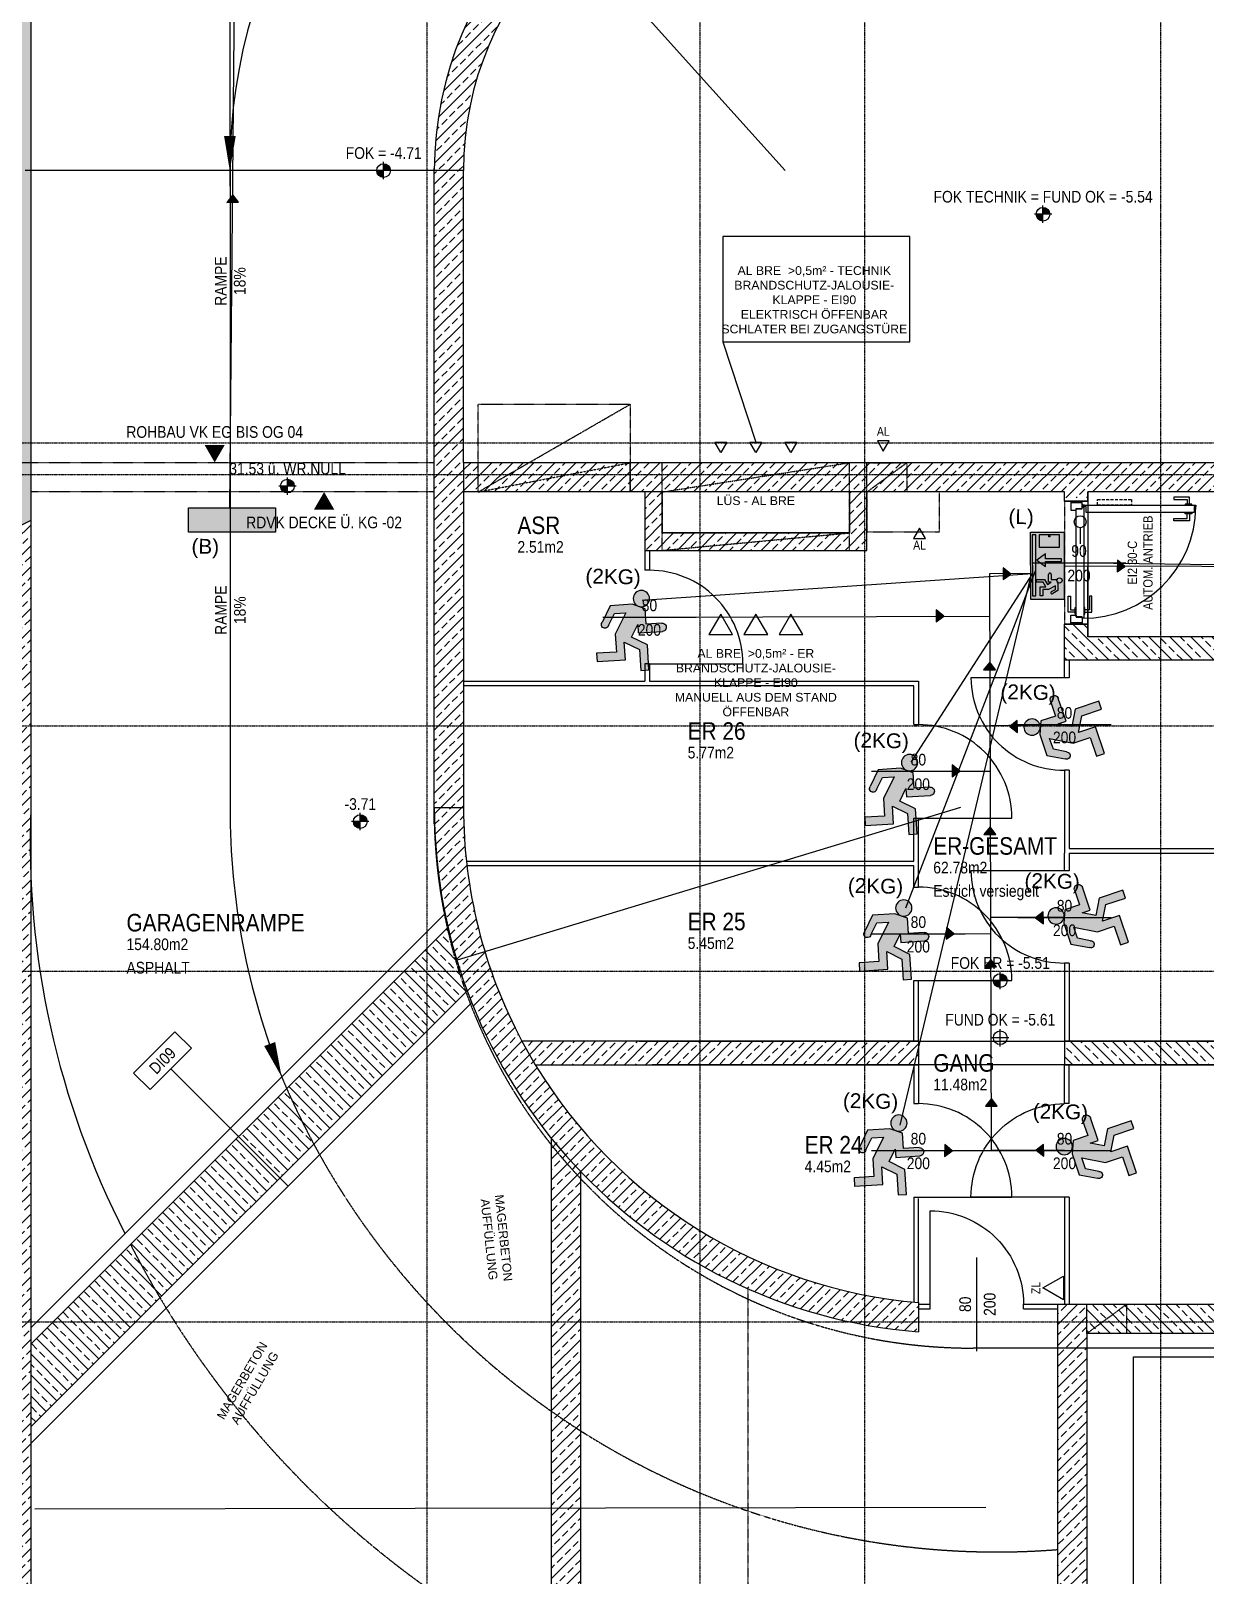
# Model space of a CAD drawing. Header units: millimetres. Extents: x -22184 to 119634, y -59962 to 51543.
# Drawn here: x 19541 to 29583, y -22857 to -9645 of the extents above; entities that cross this region are included whole.
import ezdxf
from ezdxf.enums import TextEntityAlignment as Align

# ---------------------------------------------------------------- set-up
doc = ezdxf.new("R2010")
doc.units = ezdxf.units.MM
doc.linetypes.add('HIDDEN2', pattern=[0.1875, 0.125, -0.0625])
doc.linetypes.add('STRICHPUNKT', pattern=[1, 0.5, -0.25, 0, -0.25])
for name, color, linetype in [('00-TXT---------M0', 8, 'Continuous'), ('01-SYM-G00-Lkg-Aufbauten', 8, 'Continuous'), ('01-SYM-G00-Lkg-M0', 8, 'Continuous'), ('01-TXT---------M0', 1, 'Continuous'), ('01-TXT---------PP', 1, 'Continuous'), ('01-TXT-G00-LKG-M0', 1, 'Continuous'), ('02-AXO-G00-Lkg-M0', 8, 'STRICHPUNKT'), ('02-DIM-G00-LKG-ROHBAU', 8, 'Continuous'), ('02-FIL-G00-Lkg-STB', 8, 'Continuous'), ('02-HID-G00-LKG-M0', 8, 'HIDDEN2'), ('02-PKW-G00-LKG-M0', 8, 'Continuous'), ('02-TWA-G00-LKG-M0', 4, 'Continuous'), ('02-TWE-G00-LKG-M0', 8, 'Continuous'), ('02-WDA-G00-LKG-M0', 8, 'Continuous'), ('02-ZWA-G00-LKG-M0', 2, 'Continuous'), ('05-STO---------M0', 1, 'Continuous'), ('05-SYM---------M0', 8, 'Continuous'), ('05-SYM-G00-Lkg-M0', 8, 'Continuous'), ('05-TXT--------M0', 8, 'Continuous'), ('05-TXT-G00-Lkg-M0', 8, 'Continuous'), ('06-TXT-G00-Lkg-M0', 8, 'Continuous')]:
    doc.layers.add(name, color=color, linetype=linetype)
doc.layers.add('00_HLP-G00-LKG-M0', color=6, linetype='Continuous', plot=False)
doc.layers.add('05_HLP---------M0', color=6, linetype='Continuous', plot=False)
doc.layers.add('E_BRANDMELDE', color=1, linetype='Continuous', true_color=0xec0407)
doc.styles.add('ARIAL', font='arial.ttf', dxfattribs={"width": 0.85})
doc.styles.add('ET_LEGENDE - Wohnung$0$ROMANS', font='romans.shx', dxfattribs={"width": 0.6})
doc.styles.get("Standard").update_dxf_attribs({"font": 'arial.ttf'})
doc.dimstyles.new('pp chromy&schneider', dxfattribs={"dimscale": 0.005, "dimtxt": 25, "dimasz": 10, "dimexe": 0, "dimexo": 0, "dimgap": 5, "dimtad": 1, "dimdec": 1, "dimlfac": 100, "dimrnd": 0.1, "dimzin": 9, "dimdsep": 46, "dimtxsty": 'ARIAL', "dimblk": 'c&s kote', "dimcen": 0, "dimse1": 1, "dimse2": 1, "dimclrd": 8, "dimclrt": 8, "dimadec": 0, "dimazin": 0, "dimtfac": 0.75, "dimtdec": 1, "dimtix": 1, "dimtmove": 2, "dimatfit": 0, "dimldrblk": 'NONE', "dimfxl": 1, "dimtolj": 1, "dimlwd": -1, "dimarcsym": 0})
pattern_1 = [(45, (-38842.03, -63810.26), (-89.80256, 89.80256), []), (45, (-38752.23, -63810.26), (-89.80256, 89.80256), [63.5, -31.75])]
pattern_2 = [(45, (-38842.03, -63810.26), (-89.80256, 89.80256), []), (45, (-38752.23, -63810.26), (-89.80256, 89.80256), [63.5, -31.75])]
pattern_3 = [(135, (-38842.03, -63810.26), (-89.80256, -89.80256), []), (135, (-38842.03, -63720.45), (-89.80256, -89.80256), [63.5, -31.75])]
pattern_4 = [(44.70755, (-35675.08, -41544.72), (-89.34302, 90.25976), []), (44.70755, (-35585.27, -41545.18), (-89.34302, 90.25976), [63.5, -31.75])]

# ---------------------------------------------------------------- blocks, each defined once
blk = doc.blocks.new('*U96')
blk.add_line((0, 65), (0, 240))
blk.add_circle((0, 0), 65)
at = {"style": 'ET_LEGENDE - Wohnung$0$ROMANS', "width": 0.6, "flags": 1}
for tag, p in [('RAUMBUCHNUMMER', (0, -400)), ('ANLAGE', (0, -550))]:
    blk.add_attdef(tag, text='', height=100, dxfattribs=at).set_placement(p, align=Align.MIDDLE)
for tag, p in [('TEILANLAGE_NR', (0, -700)), ('KOMPONENTE', (0, -850)), ('KOMPONENTE_NR', (0, -1000)), ('BEZEICHNUNG', (0, -1150)), ('TYP', (0, -1300)), ('HERSTELLER', (0, -1450)), ('MODEL', (0, -1600)), ('LEISTUNG_MAX', (0, -1750)), ('SPEZIFISCH_1', (0, -1900)), ('SPEZIFISCH_2', (0, -2050)), ('SPEZIFISCH_3', (0, -2200)), ('SPEZIFISCH_4', (0, -2350)), ('SPEZIFISCH_5', (0, -2500)), ('GEWERKE_CODE', (0, -2650)), ('LV_POS', (0, -2800)), ('ZAEHLER', (0, -2950)), ('PLATZHALTER_1', (0, -3100)), ('PLATZHALTER_2', (0, -3250)), ('PLATZHALTER_3', (0, -3400)), ('JOBLISTE_VDMA', (0, -3550)), ('ET_SPEZIFISCH_1', (0, -3700)), ('ET_SPEZIFISCH_2', (0, -3850)), ('ET_SPEZIFISCH_3', (0, -4000)), ('ET_SPEZIFISCH_4', (0, -4150)), ('ET_SPEZIFISCH_5', (0, -4300)), ('ET_SPEZIFISCH_6', (0, -4450)), ('ET_SPEZIFISCH_7', (0, -4600))]:
    blk.add_attdef(tag, text='', height=100, dxfattribs=at).set_placement(p, align=Align.MIDDLE_CENTER)
blk = doc.blocks.new('06-TXT')
at = {"color": 8, "style": 'ARIAL', "width": 0.85}
blk.add_attdef('STAIR', text='', height=0.1, dxfattribs=at).set_placement((0.009, 0.046), align=Align.CENTER)
blk.add_attdef('STG', text='', height=0.1, dxfattribs=at).set_placement((0.009, -0.054), align=Align.TOP_CENTER)
blk = doc.blocks.new('01-HK1')
for p, q in [((-0.001, -0.074), (-0.001, 0.074)), ((0.074, 0), (-0.075, 0))]:
    blk.add_line(p, q)
blk.add_circle((-0.001, 0), 0.0586)
for points in [[(-0.001, 0.059), (0.041, 0.041), (-0.001, 0)], [(-0.001, 0), (0.058, 0), (0.041, 0.041)], [(-0.059, 0), (-0.042, -0.041), (-0.001, 0)], [(-0.042, -0.041), (-0.001, -0.059), (-0.001, 0)]]:
    blk.add_solid(points)
at = {"layer": '01-TXT---------M0', "color": 8, "style": 'ARIAL', "width": 0.85}
blk.add_attdef('HEIGHT', text='', height=0.1, dxfattribs=at).set_placement((0, 0.2), align=Align.TOP_CENTER)
blk = doc.blocks.new('01-SQM')
at = {"layer": '01-TXT---------M0', "color": 1, "style": 'ARIAL', "width": 0.85}
blk.add_attdef('ROOM', (0, 0), '', height=0.15, dxfattribs=at)
blk.add_attdef('AREA', text='', height=0.1, dxfattribs=at).set_placement((0, -0.06), align=Align.TOP_LEFT)
at = {"layer": '01-TXT---------PP', "color": 1, "style": 'ARIAL', "width": 0.85}
blk.add_attdef('NR', text='', height=0.15, dxfattribs=at).set_placement((-0.117, 0), align=Align.RIGHT)
blk.add_attdef('FLOOR', text='', height=0.1, dxfattribs=at).set_placement((0, -0.26), align=Align.TOP_LEFT)
blk = doc.blocks.new('05-TXT')
at = {"layer": '05-TXT--------M0'}
blk.add_line((-0.4, 0), (0.4, 0), dxfattribs=at)
at = {"layer": '05-TXT--------M0', "color": 8, "style": 'ARIAL', "width": 0.85}
blk.add_attdef('BREITE', text='', height=0.1, dxfattribs=at).set_placement((0, 0.05), align=Align.CENTER)
blk.add_attdef('HÖHE', text='', height=0.1, rotation=360, dxfattribs=at).set_placement((0, -0.06), align=Align.TOP_CENTER)
blk = doc.blocks.new('BodenWandaufbau')
blk.add_line((0.597, -0.391), (0.597, -1.811))
blk.add_lwpolyline([(0.597, -0.391), (0.847, -0.391), (0.847, -0.191), (0.347, -0.191), (0.347, -0.391)], close=True)
at = {"layer": '01-TXT---------M0', "color": 0, "style": 'ARIAL', "width": 0.85}
blk.add_attdef('NR', text='', height=0.1, rotation=0, dxfattribs=at).set_placement((0.597, -0.291), align=Align.MIDDLE)
blk = doc.blocks.new('01-hk4')
blk.add_lwpolyline([(0, 0, 0, 0.270625, 0), (0, 0.234375, 0.270625, 0.270625, 0)], format="xyseb")
at = {"layer": '00-TXT---------M0', "color": 8, "style": 'ARIAL', "width": 0.85}
blk.add_attdef('HEIGHT', text='', height=0.1, dxfattribs=at).set_placement((0, 0.35), align=Align.CENTER)
blk = doc.blocks.new('c&s kote')
at = {"color": 8}
for p, q in [((0, -2), (0, 2)), ((0, 2), (0, -2)), ((-2, 0), (2, 0)), ((2, 0), (-2, 0))]:
    blk.add_line(p, q, dxfattribs=at)
blk.add_circle((0, 0), 0.5, dxfattribs=at)
blk = doc.blocks.new('*D353')
at = {"layer": '02-DIM-G00-LKG-ROHBAU', "color": 8, "transparency": 16777216}
for p, q in [((23985, -8609), (24754, -9465)), ((25991, -10840), (24755, -9465))]:
    blk.add_line(p, q, dxfattribs=at)
at = {"layer": 'Defpoints', "color": 0, "transparency": 16777216}
for p in [(23985, -8609), (25991, -10840)]:
    blk.add_point(p, dxfattribs=at)
at = {"layer": '02-DIM-G00-LKG-ROHBAU', "color": 8, "transparency": 16777216, "xscale": 0.05, "yscale": 0.05, "zscale": 0.05, "rotation": 131.9549015021421}
blk.add_blockref('c&s kote', (23985, -8609), dxfattribs=at)
at = {"layer": '02-DIM-G00-LKG-ROHBAU', "color": 8, "transparency": 16777216, "insert": (24755, -9465), "char_height": 0.125, "attachment_point": 5, "rotation": 311.9549, "style": 'ARIAL'}
blk.add_mtext('\\A1;R300000', dxfattribs=at)
blk = doc.blocks.new('_None')
blk = doc.blocks.new('*D354')
at = {"layer": '02-DIM-G00-LKG-ROHBAU', "color": 8, "transparency": 16777216}
blk.add_line((27491, -16290), (23185, -17597), dxfattribs=at)
at = {"layer": 'Defpoints', "color": 0, "transparency": 16777216}
for p in [(27491, -16290), (23184, -17597)]:
    blk.add_point(p, dxfattribs=at)
at = {"layer": '02-DIM-G00-LKG-ROHBAU', "color": 8, "transparency": 16777216, "xscale": 0.05, "yscale": 0.05, "zscale": 0.05, "rotation": 196.8794707886629}
blk.add_blockref('c&s kote', (23184, -17597), dxfattribs=at)
at = {"layer": '02-DIM-G00-LKG-ROHBAU', "color": 8, "transparency": 16777216, "insert": (24750, -17106), "char_height": 0.125, "attachment_point": 5, "rotation": 16.8795, "style": 'ARIAL'}
blk.add_mtext('\\A1;R450000', dxfattribs=at)
blk = doc.blocks.new('TÜR-BLOCKZARGE-90')
at = {"layer": '05-STO---------M0'}
for points in [[(-0.465, 0.05), (-0.515, 0.05), (-0.515, -0.045), (-0.45, -0.045), (-0.45, -0.045), (-0.45, -0.045), (-0.45, -0.001), (-0.465, -0.001), (-0.465, 0.05)], [(0.465, 0.05), (0.515, 0.05), (0.515, -0.045), (0.45, -0.045), (0.45, -0.045), (0.45, -0.045), (0.45, -0.001), (0.465, -0.001), (0.465, 0.05)]]:
    blk.add_lwpolyline(points, dxfattribs=at)
at = {"layer": '05-SYM---------M0'}
for points in [[(-0.502, 0.97), (-0.562, 0.97), (-0.562, 0.835), (-0.542, 0.835), (-0.542, 0.95), (-0.502, 0.95)], [(-0.492, 0.988), (-0.502, 0.988), (-0.502, 0.933), (-0.492, 0.933)], [(-0.428, 0.086), (-0.428, 0.086), (-0.428, 0.086), (-0.428, 0.086), (-0.48, 0.086), (-0.48, 0.072), (-0.492, 0.072), (-0.492, 1.024), (-0.48, 1.024), (-0.48, 1.01), (-0.428, 1.01), (-0.428, 1.01), (-0.428, 1.01), (-0.428, 0.086)], [(-0.428, 0.988), (-0.418, 0.988), (-0.418, 0.933), (-0.428, 0.933)], [(-0.418, 0.97), (-0.358, 0.97), (-0.358, 0.835), (-0.378, 0.835), (-0.378, 0.95), (-0.418, 0.95)], [(-0.493, 0.06), (-0.483, 0.06)], [(-0.488, 0.065), (-0.488, 0.055)]]:
    blk.add_lwpolyline(points, dxfattribs=at)
at = {"layer": '05-SYM---------M0', "linetype": 'HIDDEN2', "ltscale": 0.2}
blk.add_lwpolyline([(-0.492, 0.182), (-0.542, 0.182), (-0.542, 0.472), (-0.492, 0.472)], close=True, dxfattribs=at)
at = {"layer": '05-SYM---------M0'}
for points in [[(-0.515, 0.05), (-0.525, 0.05), (-0.525, -0.045), (-0.515, -0.045)], [(0.515, 0.05), (0.525, 0.05), (0.525, -0.045), (0.515, -0.045)]]:
    blk.add_lwpolyline(points, close=True, dxfattribs=at)
blk.add_circle((-0.488, 0.06), 0.01, dxfattribs=at)
blk.add_arc((-0.488, 0.06), 0.964, 359.5008, 89.5008, dxfattribs=at)
at = {"layer": '05_HLP---------M0'}
for points in [[(0.422, 0.074), (0.422, 0.134), (0.287, 0.134), (0.287, 0.114), (0.402, 0.114), (0.402, 0.074)], [(-0.525, 0.1), (-0.525, -0.1)], [(-0.462, 0), (-0.462, 0), (-0.462, 0), (-0.462, 0), (-0.462, 0.052), (-0.476, 0.052), (-0.476, 0.064), (0.476, 0.064), (0.476, 0.052), (0.462, 0.052), (0.462, 0), (0.462, 0), (0.462, 0), (-0.462, 0)], [(0.439, 0.064), (0.439, 0.074), (0.384, 0.074), (0.384, 0.064)], [(0.525, 0.1), (0.525, -0.1)], [(0.422, -0.01), (0.422, -0.07), (0.287, -0.07), (0.287, -0.05), (0.402, -0.05), (0.402, -0.01)], [(0.439, 0), (0.439, -0.01), (0.384, -0.01), (0.384, 0)]]:
    blk.add_lwpolyline(points, dxfattribs=at)
blk = doc.blocks.new('01-HK2')
for p, q in [((0.098, 0), (-0.098, 0)), ((0, -0.098), (0, 0.098))]:
    blk.add_line(p, q)
blk.add_circle((0, 0), 0.0773)
at = {"layer": '01-TXT---------M0', "color": 8, "style": 'ARIAL', "width": 0.85}
blk.add_attdef('HEIGHT', text='', height=0.1, rotation=360, dxfattribs=at).set_placement((0, 0.132), align=Align.BOTTOM_CENTER)
blk = doc.blocks.new('9809550')
at = {"color": 18, "lineweight": 30, "true_color": 0x000000}
for points in [[(423921.7, 99168.8), (423956.8, 99168.8), (423956.8, 99202.9), (423984.5, 99214.5), (424033.7, 99214.5), (424053.8, 99178.3)], [(424040.2, 99170.9), (424025.2, 99196.7), (423999.7, 99196.8), (424026.2, 99150.3), (424026.2, 99110.9), (424070.2, 99110.9), (424070.2, 99092.3), (424007.5, 99092.3), (424007.5, 99131.7), (423975, 99113.1), (423975, 99067), (423956.5, 99067), (423956.5, 99122.4), (423990.5, 99141.9), (423975.1, 99168.8), (423975.1, 99150.2), (423921.7, 99150.3)]]:
    blk.add_lwpolyline(points, dxfattribs=at)
blk.add_circle((423963.6, 99225.9), 18.1, dxfattribs=at)
for centre, radius, start, end in [((423921.7, 99159.5), 9.27, 89.9849, 270.0151), ((424047.8, 99173.1), 7.96, 195.7299, 41.4005)]:
    blk.add_arc(centre, radius, start, end, dxfattribs=at)
blk = doc.blocks.new('RIVO-SIBEL-ARR-down')
h = blk.add_hatch(color=100)
h.paths.add_polyline_path([(3686.69, 1956.46), (3686.69, 1947.63), (3704.36, 1947.63), (3704.36, 1956.46)])
h.paths.add_polyline_path([(3693.72, 1955.75), (3694.43, 1955.76), (3694.43, 1951.52), (3695.72, 1951.52), (3694.04, 1949.27), (3692.34, 1951.53), (3693.72, 1951.53)], flags=16)
h.paths.add_polyline_path([(3690.59, 1955.25), (3690.59, 1949.9), (3687.35, 1949.9), (3687.35, 1955.25)], flags=16)
h.paths.add_polyline_path([(3699.13, 1953.06), (3699.13, 1954.59, -0.30558), (3698.7, 1955.23, -1), (3700.07, 1955.23, -0.302406), (3699.65, 1954.59), (3700.18, 1954.8), (3702.06, 1954.8), (3702.82, 1953.42, -0.97219), (3702.38, 1953), (3701.73, 1954.12), (3700.76, 1954.12), (3701.77, 1952.35), (3701.77, 1950.85), (3703.45, 1950.85), (3703.45, 1950.14), (3701.06, 1950.14), (3701.06, 1951.64), (3699.82, 1950.93), (3699.82, 1949.18), (3699.12, 1949.18), (3699.12, 1951.29), (3700.41, 1952.03), (3699.82, 1953.05), (3699.82, 1952.35), (3697.79, 1952.35, -1), (3697.79, 1953.06)], flags=16)
h.paths.add_polyline_path([(3703.45, 1948.98), (3703.45, 1948.07), (3687.35, 1948.07), (3687.35, 1948.98)], flags=16)
blk.add_hatch(color=256).paths.add_polyline_path([(3693.72, 1951.53), (3692.34, 1951.53), (3694.04, 1949.27), (3695.72, 1951.52), (3694.43, 1951.52), (3694.43, 1955.76), (3693.72, 1955.75)])
h = blk.add_hatch(color=256)
h.paths.add_polyline_path([(3700.76, 1954.12), (3701.73, 1954.12), (3702.38, 1953, 0.97219), (3702.82, 1953.42), (3702.06, 1954.8), (3700.18, 1954.8), (3699.13, 1954.36), (3699.13, 1953.06), (3697.79, 1953.06, 1), (3697.79, 1952.35), (3699.82, 1952.35), (3699.82, 1953.05), (3700.41, 1952.03), (3699.12, 1951.29), (3699.12, 1949.18), (3699.82, 1949.18), (3699.82, 1950.93), (3701.06, 1951.64), (3701.06, 1950.14), (3703.45, 1950.14), (3703.45, 1950.85), (3701.77, 1950.85), (3701.77, 1952.35)])
h.paths.add_polyline_path([(3698.7, 1955.23, 1), (3700.07, 1955.23, 1)])
h = blk.add_hatch(color=7)
h.paths.add_polyline_path([(3690.59, 1955.25), (3687.35, 1955.25), (3687.35, 1949.9), (3690.59, 1949.9)])
h.paths.add_polyline_path([(3703.45, 1948.98), (3687.35, 1948.98), (3687.35, 1948.07), (3703.45, 1948.07)])
blk.add_lwpolyline([(3686.69, 1956.46), (3704.36, 1956.46), (3704.36, 1947.63), (3686.69, 1947.63)], close=True)
at = {"color": 18, "lineweight": 30, "true_color": 0x000000}
blk.add_lwpolyline([(3693.72, 1955.75), (3693.72, 1951.53), (3692.34, 1951.53), (3694.04, 1949.27), (3695.72, 1951.52), (3694.43, 1951.52), (3694.43, 1955.76), (3693.72, 1955.75)], dxfattribs=at)
for points in [[(3690.59, 1955.25), (3687.35, 1955.25), (3687.35, 1949.9), (3690.59, 1949.9)], [(3703.45, 1948.98), (3687.35, 1948.98), (3687.35, 1948.07), (3703.45, 1948.07)]]:
    blk.add_lwpolyline(points, close=True, dxfattribs=at)
blk.add_circle((3687.72, 1952.58), 0.19, dxfattribs=at)
at = {"xscale": 0.0381026673526157, "yscale": 0.0381026673526157, "zscale": 0.0381026673526157}
blk.add_blockref('9809550', (-12454.76, -1825.54), dxfattribs=at)
blk = doc.blocks.new('Antipanikleuchte-RIVO')
h = blk.add_hatch(color=256)
h.dxf.hatch_style = 1
h.set_gradient(color1=(0, 255, 0), name='SPHERICAL')
h.paths.add_polyline_path([(3719.93, 1926.17), (3719.93, 1922.87), (3731.65, 1922.87), (3731.65, 1926.17)])
at = {"color": 3}
blk.add_lwpolyline([(3719.93, 1926.17), (3731.65, 1926.17), (3731.65, 1922.87), (3719.93, 1922.87)], close=True, dxfattribs=at)
blk = doc.blocks.new('Fluchtwegpfeil')
at = {"lineweight": 30}
h = blk.add_hatch(color=100, dxfattribs=at)
h.dxf.hatch_style = 1
h.paths.add_polyline_path([(178498, 33031), (178498, 32977), (178563, 32977), (178563, 32978)])
h.paths.add_polyline_path([(178563, 32977), (178498, 32977), (178498, 32930)])
at = {"color": 100, "lineweight": 30}
blk.add_lwpolyline([(178563, 32978), (178498, 33031), (178498, 32930), (178563, 32978)], dxfattribs=at)
blk = doc.blocks.new('750298750')
h = blk.add_hatch(color=3)
h.paths.add_polyline_path([(426943.6, 99576.9), (426968.1, 99576.8), (426982.5, 99552, 1.25347), (426995.6, 99559.2), (426976.3, 99594), (426929, 99594), (426902.3, 99582.8), (426902.3, 99550), (426868.6, 99550, 1), (426868.6, 99532.2), (426919.9, 99532.1), (426919.9, 99550), (426934.8, 99524.1), (426902.1, 99505.4), (426902.1, 99452.1), (426919.8, 99452.1), (426919.8, 99496.4), (426951.1, 99514.3), (426951.1, 99476.4), (427011.4, 99476.4), (427011.4, 99494.3), (426969.1, 99494.3), (426969.1, 99532.2)])
h.paths.add_polyline_path([(426891.5, 99604.9, 1), (426926.3, 99604.9, 1)])
at = {"xscale": 0.9619413167778113, "yscale": 0.9619413167778113, "zscale": 0.9619413167778113}
blk.add_blockref('9809550', (19080.8, 4155.4), dxfattribs=at)

msp = doc.modelspace()

# ---------------------------------------------------------------- hatches: boundary and pattern name
at = {"layer": '02-FIL-G00-Lkg-STB'}
h = msp.add_hatch(dxfattribs=at)
h.set_pattern_fill('ANSI33', color=256, scale=20, angle=107.04654196, style=0)
h.set_pattern_definition(pattern_4)
h.paths.add_polyline_path([(19540.5983, -2976.9465), (19540.1954, -2976.9465), (19290.5983, -3226.9295), (19290.5984, -13958.5895), (19540.5984, -13833.6012)])
h = msp.add_hatch(dxfattribs=at)
h.set_pattern_fill('ANSI33', color=256, scale=20, angle=107.04654196, style=0)
h.set_pattern_definition(pattern_1)
h.paths.add_polyline_path([(25990.5983, -7840.2557, 0.4142135624), (22990.5984, -10840.2557), (23240.5984, -10840.2557, -0.4142135624), (25990.5983, -8090.2557)])
h = msp.add_hatch(dxfattribs=at)
h.set_pattern_fill('ANSI33', color=256, scale=20, angle=107.04654196, style=0)
h.set_pattern_definition(pattern_1)
h.paths.add_polyline_path([(23240.5984, -10840.2557), (22990.5984, -10840.2557), (22990.5984, -16290.205), (23240.5984, -16290.205), (23240.5984, -13590.2557), (23240.5984, -13340.2557)])
h = msp.add_hatch(dxfattribs=at)
h.set_pattern_fill('ANSI33', color=256, scale=20, angle=107.04654196, style=0)
h.set_pattern_definition(pattern_2)
h.paths.add_polyline_path([(32420.5984, -12440.2556), (32420.5984, -11760.2556), (32170.5984, -11760.2556), (32170.5984, -13340.2556), (23240.5984, -13340.2557), (23240.5984, -13590.2557), (28380.5984, -13590.2557), (28380.5984, -13640.2557), (28580.5984, -13640.2557), (28580.5984, -13590.2557), (32420.5984, -13590.2556), (32420.5984, -12690.2556), (32870.5984, -12690.2556), (32870.5984, -12440.2556)])
h = msp.add_hatch(dxfattribs=at)
h.set_pattern_fill('ANSI33', color=256, scale=20, angle=107.04654196, style=0)
h.set_pattern_definition(pattern_2)
h.paths.add_polyline_path([(26690.5984, -13590.2557), (26540.5984, -13590.2557), (26540.5984, -13940.2557), (24940.5984, -13940.2557), (24940.5984, -13590.2557), (24790.5984, -13590.2557), (24790.5984, -14090.2557), (26690.5984, -14090.2557)])
h = msp.add_hatch(dxfattribs=at)
h.set_pattern_fill('ANSI33', color=256, scale=20, angle=107.04654196, style=0)
h.set_pattern_definition(pattern_4)
h.paths.add_polyline_path([(19540.5984, -13833.6012), (19290.5984, -13958.5895), (19290.5985, -24690.2495), (19300.606, -24690.2496), (19540.5985, -24490.2558)])
h = msp.add_hatch(dxfattribs=at)
h.set_pattern_fill('ANSI33', color=256, scale=20, angle=197.04654196, style=0)
h.set_pattern_definition(pattern_3)
h.paths.add_polyline_path([(28580.5984, -14830.2557), (28580.5984, -14720.2557), (28380.5984, -14720.2557), (28380.5984, -15030.2557), (31170.5978, -15030.2528), (31170.5979, -18290.2528), (28380.5985, -18290.2557), (28380.5985, -18490.2557), (31170.5979, -18490.2528), (31170.5979, -20540.2528), (31420.5985, -20540.2556), (31420.5985, -19290.2556), (32920.5985, -19290.2556), (32920.5985, -19090.2556), (31420.5985, -19090.2556), (31420.5984, -14830.2556)])
h = msp.add_hatch(dxfattribs=at)
h.set_pattern_fill('ANSI33', color=256, scale=20, angle=197.04654196, style=0)
h.set_pattern_definition(pattern_3)
h.paths.add_polyline_path([(36300.5984, -15260.2556), (34270.5984, -15260.2556), (34020.5984, -15460.2556), (36100.5984, -15460.2556), (36100.5985, -19090.2556), (33970.5985, -19090.2556), (33970.5985, -19290.2556), (36100.5985, -19290.2556), (36100.5985, -20540.2556), (31420.5985, -20540.2556), (31170.5979, -20540.2528), (28570.5985, -20540.2554), (28570.5985, -20790.2557), (36300.5985, -20790.2556)])
h = msp.add_hatch(dxfattribs=at)
h.set_pattern_fill('ANSI33', color=256, scale=20, angle=107.04654196, style=0)
h.set_pattern_definition(pattern_1)
h.paths.add_polyline_path([(23240.5984, -16290.2557), (23240.5984, -16290.205), (22990.5984, -16290.205, 0.3909501326), (27130.5985, -20775.8326), (27130.5985, -20524.9812, -0.2399234069), (23854.3229, -18490.2557), (23740.5985, -18290.2557, -0.1231056255)])
h = msp.add_hatch(dxfattribs=at)
h.set_pattern_fill('ANSI33', color=256, scale=20, angle=197.04654196, style=0)
h.set_pattern_definition([(134.70755, (-35675.08, -41544.72), (-90.25976, -89.34302), []), (134.70755, (-35674.62, -41454.92), (-90.25976, -89.34302), [63.5, -31.75])])
h.paths.add_polyline_path([(19540.5985, -20881.6771), (19540.5985, -21588.7839), (23272.2125, -17857.1699, -0.0315616118), (23108.5351, -17313.7404)])
h = msp.add_hatch(dxfattribs=at)
h.set_pattern_fill('ANSI33', color=256, scale=20, angle=107.04654196, style=0)
h.set_pattern_definition(pattern_1)
h.paths.add_polyline_path([(27130.5985, -18290.2557), (23740.5985, -18290.2557), (23854.3229, -18490.2557), (27130.5985, -18490.2557)])
h = msp.add_hatch(dxfattribs=at)
h.set_pattern_fill('ANSI33', color=256, scale=20, angle=107.04654196, style=0)
h.set_pattern_definition(pattern_2)
h.paths.add_polyline_path([(24240.5985, -19402.7306, -0.0210312694), (23990.5985, -19118.6829), (23990.5985, -24440.2557), (24240.5985, -24440.2557)])
h = msp.add_hatch(dxfattribs=at)
h.set_pattern_fill('ANSI33', color=256, scale=20, angle=107.04654196, style=0)
h.set_pattern_definition(pattern_2)
h.paths.add_polyline_path([(28320.5985, -24440.2557), (28570.5985, -24440.2557), (28570.5985, -20790.2557), (28570.5985, -20540.2554), (28320.5985, -20540.2557)])

# ---------------------------------------------------------------- linework, layer by layer
at = {"color": 102, "lineweight": 30, "true_color": 0x21de37}
for points in [[(21243.4006, -13724.48), (21310.6401, -6214.9265)], [(28377.9274, -14221.6436), (31912.5111, -14231.5765)], [(27130.5985, -19223.6299), (28380.539, -19223.6299), (27755.5687, -19223.6299), (27740.9367, -14287.1378), (28090.9567, -14286.1004)], [(24830.5984, -14660.2557), (27742.0171, -14651.6261)], [(28380.5984, -15580.2557), (27744.7992, -15590.2557)], [(27130.5984, -15980.2557), (27745.9498, -15978.4318)], [(28380.5984, -17230.2557), (27749.6658, -17232.1258)], [(27130.5984, -17370.2557), (27750.0698, -17368.4196)]]:
    msp.add_lwpolyline(points, dxfattribs=at)
at = {"color": 4, "lineweight": 30}
for points in [[(28580.5984, -13590.2557), (28580.5984, -14830.2557), (28580.5981, -14222.2131)], [(28129.8399, -14268.7203), (27020.847, -17151.3791)], [(24767.5019, -14515.4473), (28107.3946, -14286.6642), (27065.9228, -15901.6041)], [(26973.7602, -19007.5326), (28087.4779, -14337.7992)]]:
    msp.add_lwpolyline(points, dxfattribs=at)
at = {"color": 2, "lineweight": 30}
msp.add_lwpolyline([(28580.5981, -14195.2557), (31875.2426, -14239.5689)], dxfattribs=at)
at = {"elevation": 0}
msp.add_lwpolyline([(27707.7034, -22278.4902), (19572.92, -22292.8438)], dxfattribs=at)
at = {"layer": '00_HLP-G00-LKG-M0', "linetype": 'HIDDEN2', "ltscale": 2}
msp.add_lwpolyline([(41321.006, -20915.2501), (27599.0014, -20915.2557, -0.4061944507), (22990.5984, -16431.6771), (22990.5984, -10822.7784)], format="xyb", dxfattribs=at)
for points in [[(24740.5985, -18290.2557), (31170.5979, -18290.2528)], [(31170.5979, -18490.2528), (24854.3229, -18490.2557)]]:
    msp.add_lwpolyline(points, dxfattribs=at)
at = {"layer": '01-TXT-G00-LKG-M0'}
msp.add_lwpolyline([(25457.9669, -11405.3149), (25457.9669, -12305.3149), (27057.9669, -12305.3149), (27057.9669, -11405.3149)], close=True, dxfattribs=at)
msp.add_lwpolyline([(25457.9669, -12305.3149), (25740.5984, -13164.4745)], dxfattribs=at)
at = {"layer": '01-TXT-G00-LKG-M0', "flags": 128}
for points in [[(25440.5984, -13252.3651), (25389.8547, -13164.4745), (25491.3421, -13164.4745)], [(25740.5984, -13252.3651), (25689.8547, -13164.4745), (25791.3421, -13164.4745)], [(26040.5984, -13252.3651), (25989.8547, -13164.4745), (26091.3421, -13164.4745)], [(26779.8547, -13152.3651), (26830.5984, -13240.2557), (26881.3421, -13152.3651)], [(27191.3421, -13988.1463), (27140.5984, -13900.2557), (27089.8547, -13988.1463)], [(25440.5984, -14634.4745), (25339.1111, -14810.2557), (25542.0858, -14810.2557)], [(25740.5984, -14634.4745), (25639.1111, -14810.2557), (25842.0858, -14810.2557)], [(26040.5984, -14634.4745), (25939.1111, -14810.2557), (26142.0858, -14810.2557)], [(28370.5984, -20501.7429), (28194.8171, -20400.2556), (28370.5984, -20298.7682)]]:
    msp.add_lwpolyline(points, close=True, dxfattribs=at)
at = {"layer": '02-AXO-G00-Lkg-M0'}
for points in [[(22925.5983, -1486.5576), (22925.5987, -36413.9994)], [(25260.598, -1486.5576), (25260.5984, -36413.9994)], [(26670.5983, -1486.5576), (26670.5987, -36413.9994)], [(29200.5983, -1486.5575), (29200.5987, -36413.9993)], [(16057.9669, -13170.2558), (49670.5984, -13170.2554)], [(16057.9669, -13440.2558), (49670.5984, -13440.2554)], [(16057.9669, -15590.2558), (49670.5984, -15590.2554)], [(16057.9669, -17690.2558), (49670.5984, -17690.2554)], [(16057.967, -20690.2558), (49670.5985, -20690.2554)]]:
    msp.add_lwpolyline(points, dxfattribs=at)
at = {"layer": '02-FIL-G00-Lkg-STB'}
for points in [[(23240.5984, -10840.2557), (22990.5984, -10840.2557)], [(23240.5984, -13340.2557), (23240.5984, -13590.2557)], [(19540.5984, -13833.6012), (19290.5984, -13958.5895)], [(22990.5984, -16290.205), (23240.5984, -16290.205)], [(23740.5985, -18290.2557), (23854.3229, -18490.2557)], [(28570.5985, -20790.2557), (28570.5985, -20540.2557)]]:
    msp.add_lwpolyline(points, dxfattribs=at)
at = {"layer": '02-HID-G00-LKG-M0', "color": 4}
for points in [[(23365.5984, -13590.2557), (23365.5984, -12840.2557), (24665.5984, -12840.2557), (24665.5984, -13590.2557), (23365.5984, -13590.2557)], [(26690.5984, -13590.2557), (26690.5984, -13340.2557), (27030.5984, -13340.2557), (27030.5984, -13590.2557), (26690.5984, -13590.2557)], [(28570.5985, -20790.2557), (28570.5985, -20540.2557), (28910.5985, -20540.2529), (28910.5985, -20790.2557), (28570.5985, -20790.2557)]]:
    msp.add_lwpolyline(points, close=True, dxfattribs=at)
for points in [[(23365.5984, -13590.2557), (24665.5984, -12840.2557)], [(22990.5984, -13340.2558), (19000.5984, -13340.2558)], [(23365.5984, -13590.2557), (23365.5984, -13340.2557)], [(23365.5984, -13590.2557), (24665.5984, -13340.2557)], [(24665.5984, -13590.2557), (24665.5984, -13340.2557)], [(24940.5984, -13590.2557), (24940.5984, -13340.2557)], [(24940.5984, -13590.2557), (26540.5984, -13340.2557)], [(26540.5984, -13590.2557), (26540.5984, -13340.2557)], [(26690.5984, -13590.2557), (27030.5984, -13340.2557)], [(24940.5984, -14090.2557), (24940.5984, -13940.2557)], [(24940.5984, -14090.2557), (26540.5984, -13940.2557)], [(26540.5984, -14090.2557), (26540.5984, -13940.2557)], [(28570.5985, -20790.2557), (28910.5985, -20540.2529)]]:
    msp.add_lwpolyline(points, dxfattribs=at)
at = {"layer": '02-HID-G00-LKG-M0'}
for points in [[(22990.5984, -13590.2558), (19540.5984, -13590.2558)], [(28380.5978, -13670.2557), (28380.5984, -14720.2557)], [(28580.5978, -13670.2557), (28580.5984, -14720.2557)], [(25672.853, -20406.7836), (25672.8531, -24440.2557)]]:
    msp.add_lwpolyline(points, dxfattribs=at)
for points in [[(24940.5984, -13590.2557), (24940.5984, -13940.2557), (26540.5984, -13940.2557), (26540.5984, -13590.2557)], [(26690.5984, -13590.2557), (26690.5984, -13930.2557), (27310.5984, -13930.2557), (27310.5984, -13590.2557)]]:
    msp.add_lwpolyline(points, close=True, dxfattribs=at)
at = {"layer": '02-HID-G00-LKG-M0', "ltscale": 2}
for points, format in [([(21685.3797, -18595.4745, 0.3232535532), (28320.5985, -22638.6496)], "xyb"), ([(28320.5985, -22638.6496, 0, 0, 0), (41021.006, -22638.6494, 100, 0, 0), (41321.006, -22638.6494, 0, 0, 0)], "xyseb")]:
    msp.add_lwpolyline(points, format=format, dxfattribs=at)
msp.add_arc((27690.5984, -16290.2557), 8200, 207.12958332, 270.00000069, dxfattribs=at)
at = {"layer": '02-PKW-G00-LKG-M0'}
for points, format in [([(21240.5983, -5054.6983), (21244.2299, -16290.2558, 0.0964568573), (21685.3797, -18595.4745, 0.077949062)], "xyb"), ([(23798.2906, -6626.4348, 0.2874064322), (21242.5119, -10975.0707, -1.0954799)], "xyb"), ([(21242.4683, -10544.2561, 0, 0, 0), (21242.4683, -10544.2561, 100, 0, 0), (21241.6531, -10841.9387, 0, 0, 0)], "xyseb"), ([(21582.7737, -18313.5667, 0, 0, 0), (21582.7737, -18313.5667, 100, 0, 0), (21685.3797, -18595.4745, 0, 0, 0)], "xyseb")]:
    msp.add_lwpolyline(points, format=format, dxfattribs=at)
for points in [[(22990.5984, -10840.2557), (19490.5984, -10840.2558)], [(34520.5985, -20990.2556), (34520.5985, -24440.2556), (28970.5985, -24440.2557), (28970.5985, -20990.2557), (34520.5985, -20990.2556)]]:
    msp.add_lwpolyline(points, dxfattribs=at)
msp.add_arc((26883.1898, -16580.8678), 7348.2293, 177.73543816, 207.16277257, dxfattribs=at)
at = {"layer": '02-TWA-G00-LKG-M0'}
for p, q in [((19540.5983, -2976.9465), (19540.5985, -24440.2558)), ((22990.5984, -16290.205), (22990.5984, -10840.2557)), ((23240.5984, -13340.2557), (23240.5984, -10840.2557)), ((32170.5984, -13340.2556), (23240.5984, -13340.2557)), ((32420.5984, -13590.2556), (28580.5984, -13590.2557)), ((27130.5985, -18290.2557), (23740.5985, -18290.2557)), ((31170.5979, -18290.2528), (28380.5985, -18290.2557)), ((23854.3229, -18490.2557), (27130.5985, -18490.2557)), ((28380.5985, -18490.2557), (31170.5979, -18490.2528)), ((28320.5985, -20540.2557), (28320.5985, -24440.2557)), ((36300.5985, -20790.2556), (28570.5985, -20790.2557)), ((28570.5985, -20790.2557), (28570.5985, -24440.2557))]:
    msp.add_line(p, q, dxfattribs=at)
for points in [[(28380.5978, -13670.2557), (28380.5984, -13590.2557), (23240.5984, -13590.2557)], [(23240.5984, -13590.2557), (23240.5984, -16290.2557)], [(24790.5984, -13590.2557), (24790.5984, -14090.2557), (26690.5984, -14090.2557), (26690.5984, -13590.2557)], [(26540.5984, -13590.2557), (26540.5984, -13940.2557), (24940.5984, -13940.2557), (24940.5984, -13590.2557)], [(28580.5978, -13670.2557), (28580.5984, -13590.2557)], [(28380.5978, -13670.2557), (28580.5978, -13670.2557)], [(31170.5979, -18290.2528), (31170.5978, -15030.2528), (28380.5984, -15030.2557), (28380.5984, -14720.2557)], [(28380.5984, -14720.2557), (28580.5984, -14720.2557)], [(31420.5984, -14830.2556), (28580.5984, -14830.2557), (28580.5984, -14720.2557)], [(23108.5351, -17313.7404), (19540.5985, -20881.6771)], [(23272.2125, -17857.1699), (19540.5985, -21588.7839)], [(27130.5985, -18290.2557), (27130.5985, -18490.2557)], [(28380.5985, -18290.2557), (28380.5985, -18490.2557)], [(23990.5985, -19118.6829), (23990.5985, -24440.2557)], [(24240.5985, -19402.7306), (24240.5985, -24440.2557)], [(27130.5985, -20524.9812), (27130.5985, -20775.8326)], [(28320.5985, -20540.2557), (31170.5979, -20540.2528)]]:
    msp.add_lwpolyline(points, dxfattribs=at)
for centre, radius, start, end in [((25990.5984, -10840.2557), 3000, 90.00000068, 180.00000068), ((25990.5984, -10840.2557), 2750, 90.00000068, 180.00000068), ((27490.5984, -16290.2557), 4500, 179.99935482, 265.41143494), ((27490.5984, -16290.2557), 4250, 180.00000068, 208.07248763), ((27490.5984, -16290.2557), 4250, 211.17455347, 265.14088851)]:
    msp.add_arc(centre, radius, start, end, dxfattribs=at)
at = {"layer": '02-TWE-G00-LKG-M0'}
for p, q in [((28380.5984, -16830.2557), (28380.5984, -16680.2557)), ((27090.5985, -18290.2557), (27090.5984, -17770.2557)), ((27130.5985, -18290.2557), (27130.5984, -17770.2557))]:
    msp.add_line(p, q, dxfattribs=at)
for points in [[(24790.5984, -14090.2557), (24790.5984, -14260.2557)], [(24830.5984, -14090.2557), (24830.5984, -14260.2557)], [(24830.5984, -14260.2557), (24790.5984, -14260.2557)], [(24830.5984, -15060.2557), (24790.5984, -15060.2557)], [(24790.5984, -15060.2557), (24790.5984, -15210.2557)], [(24830.5984, -15060.2557), (24830.5984, -15210.2557)], [(28380.5984, -15180.2557), (28380.5984, -15030.2557), (28380.5984, -15030.2557)], [(28420.5984, -15030.2557), (28420.5984, -15180.2557)], [(28420.5984, -15180.2557), (28380.5984, -15180.2557)], [(23240.5984, -15210.2557), (24790.5984, -15210.2557)], [(27090.5984, -15250.2557), (23240.5984, -15250.2557)], [(24830.5984, -15210.2557), (27130.5984, -15210.2557), (27130.5984, -15580.2557)], [(27090.5984, -15580.2557), (27090.5984, -15250.2557)], [(27090.5984, -15580.2557), (27130.5984, -15580.2557)], [(28420.5984, -15970.2557), (28380.5984, -15970.2557)], [(28380.5984, -15970.2557), (28380.5984, -16680.2573), (28380.5984, -16680.2557)], [(28420.5984, -15970.2557), (28420.5984, -16640.2557), (31170.5979, -16640.2528)], [(27090.5984, -16750.2557), (27090.5984, -16380.2557)], [(27090.5984, -16380.2557), (27130.5984, -16380.2557)], [(27130.5984, -16970.2557), (27130.5984, -16380.2557)], [(23265.5659, -16750.2557), (27090.5984, -16750.2557)], [(28420.5984, -16680.2557), (31170.5979, -16680.2528)], [(28420.5984, -16680.2557), (28420.5984, -16830.2557)], [(27090.5984, -16790.2557), (23270.1127, -16790.2557)], [(27090.5984, -16970.2557), (27090.5984, -16790.2557)], [(28420.5984, -16830.2557), (28380.5984, -16830.2557)], [(27090.5984, -16970.2557), (27130.5984, -16970.2557)], [(28420.5984, -17620.2557), (28380.5984, -17620.2557)], [(28380.5984, -17620.2557), (28380.5985, -18290.2557)], [(28420.5984, -17620.2557), (28420.5985, -18290.2557)], [(27090.5984, -17770.2557), (27130.5984, -17770.2557)], [(27090.5985, -18490.2547), (27090.5985, -18823.6299)], [(27130.5985, -18490.2547), (27130.5985, -18823.6299)], [(28380.539, -18823.6299), (28380.539, -18490.2557)], [(28420.539, -18823.6299), (28420.539, -18490.2556)], [(27090.5985, -18823.6299), (27130.5985, -18823.6299)], [(28420.539, -18823.6299), (28380.539, -18823.6299)], [(27090.5985, -19623.6299), (27130.5985, -19623.6299)], [(27090.5985, -19623.6299), (27090.5985, -20521.3903)], [(27130.5985, -20524.9812), (27130.5985, -19634.4129)], [(28380.539, -19623.6299), (28380.539, -20540.2556)], [(28420.539, -19623.6299), (28380.539, -19623.6299)], [(28420.539, -19623.6299), (28420.539, -20534.5577)], [(27130.5985, -20540.2557), (27230.5985, -20540.2557)], [(27130.5985, -20580.2557), (27230.5985, -20580.2557)], [(27230.5985, -20580.2557), (27230.5985, -20540.2557)], [(28030.5985, -20580.2557), (28030.5985, -20540.2557)], [(28030.5985, -20540.2557), (28320.5985, -20540.2557)], [(28030.5985, -20580.2557), (28320.5985, -20580.2557)]]:
    msp.add_lwpolyline(points, dxfattribs=at)
for points in [[(24830.5984, -15060.2557), (25630.5984, -15060.2557, 0.4142135627), (24830.5984, -14260.2557, 1.0000000008)], [(28380.5984, -15180.2557), (27580.5984, -15180.2557, 0.4168104359), (28380.5984, -15970.2557, 1.0000000008)], [(27130.5984, -16380.2557), (27930.5984, -16380.2557, 0.4142135627), (27130.5984, -15580.2557, 1.0000000008)], [(28380.5984, -16830.2557), (27580.5984, -16830.2557, 0.4168104359), (28380.5984, -17620.2557, 1.0000000008)], [(27130.5984, -17770.2557), (27930.5984, -17770.2557, 0.4142135627), (27130.5984, -16970.2557, 1.0000000008)], [(27130.5985, -19623.6299), (27930.5985, -19623.6299, 0.4142135627), (27130.5985, -18823.6299, 1.0000000008)], [(28380.539, -19623.6299), (27580.539, -19623.6299, -0.4142135627), (28380.539, -18823.6299, -1.0000000008)], [(27230.5985, -20540.2557), (27230.5985, -19740.2557, -0.4142135627), (28030.5985, -20540.2557, -1.0000000008)]]:
    msp.add_lwpolyline(points, format="xyb", dxfattribs=at)
at = {"layer": '02-WDA-G00-LKG-M0'}
msp.add_lwpolyline([(23311.55, -17959.2537), (19540.5985, -21730.2053)], dxfattribs=at)
at = {"layer": '02-ZWA-G00-LKG-M0'}
msp.add_lwpolyline([(23083.062, -17197.7922), (19540.5985, -20740.2558)], dxfattribs=at)

# ---------------------------------------------------------------- block references
at = {"color": 100, "lineweight": 30}
for p, rotation in [((59142.9444, -188637.0308), 91.57569457308126), ((-150937.3308, -45625.9099), 359.4727331080493), ((-149961.4349, -45560.4058), 359.4727331080493), ((-151511.5561, -45986.281), 359.4727331080493), ((63003.1271, -193172.6208), 90.73384003937585), ((205500.8848, 22279.0606), 181.5756945730868), ((-151373.8233, -47312.0354), 359.4727331080493), ((63005.9475, -194581.1741), 90.73384003937585), ((205721.684, 20642.6037), 181.5756945730868), ((-151424.3907, -48702.7881), 359.4727331080493), ((63012.5576, -195714.8741), 90.73384003937585), ((63018.8439, -196905.6811), 90.73384003937585), ((-151438.0097, -50561.0019), 359.4727331080493), ((205726.8184, 18653.2101), 181.5756945730868)]:
    msp.add_blockref('Fluchtwegpfeil', p, dxfattribs=dict(at, rotation=rotation))
at = {"xscale": 63.26792870337701, "yscale": 63.26792870337701, "zscale": 63.26792870337701}
msp.add_blockref('Antipanikleuchte-RIVO', (-214462.4982, -135589.3589), dxfattribs=at)
at = {"xscale": 32.50057169871631, "yscale": 32.50057169871631, "zscale": 32.50057169871631, "rotation": 270.0863038190001}
msp.add_blockref('RIVO-SIBEL-ARR-down', (-35389.1138, 105789.0397), dxfattribs=at)
at = {"color": 102, "lineweight": 30, "true_color": 0x21de37, "xscale": -4.0068236436394, "yscale": 4.0068236436394, "zscale": 4.0068236436394}
for p, rotation in [((1756685.3487, -307243.8997), 3.53926729138335), ((-138043.8662, 1733012.3712), 108.5608377581105), ((1758978.6243, -308647.1022), 3.53926729138335), ((-137838.3337, 1731396.6528), 108.5608377581105), ((1758929.7821, -309891.193), 3.53926729138335), ((-137768.2428, 1729423.8082), 108.5608377581105), ((1758887.4447, -311731.574), 3.53926729138335)]:
    msp.add_blockref('750298750', p, dxfattribs=dict(at, rotation=rotation))
at = {"layer": '00_HLP-G00-LKG-M0', "linetype": 'HIDDEN2', "ltscale": 2, "xscale": 1000, "yscale": 1000, "zscale": 1000, "rotation": 4.19680567952e-05}
msp.add_blockref('01-HK1', (21735.5749, -13540.2558), dxfattribs=at).add_auto_attribs({'HEIGHT': '31.53 ü. WR.NULL'})
at = {"layer": '01-SYM-G00-Lkg-Aufbauten', "xscale": 1000, "yscale": 1000, "zscale": 1000, "rotation": 45.000000700987}
msp.add_blockref('BodenWandaufbau', (20038.0011, -18672.1426), dxfattribs=at).add_auto_attribs({'NR': 'DI09'})
at = {"layer": '01-SYM-G00-Lkg-M0', "xscale": 1000, "yscale": 1000, "zscale": 1000, "rotation": 4.19680567952e-05}
for p, values in [((22557.9669, -10840.2558), {'HEIGHT': 'FOK = -4.71'}), ((28197.3817, -11214.0671), {'HEIGHT': 'FOK TECHNIK = FUND OK = -5.54'}), ((22357.9669, -16410.2558), {'HEIGHT': '-3.71'}), ((27831.1089, -17770.2544), {'HEIGHT': 'FOK ER = -5.51'})]:
    msp.add_blockref('01-HK1', p, dxfattribs=at).add_auto_attribs(values)
at = {"layer": '01-SYM-G00-Lkg-M0'}
ref = msp.add_blockref('01-hk4', (21112.3584, -13337.5778), dxfattribs=dict(at, xscale=-640.0000004476776, yscale=640.0000004059359, zscale=640.0000004327276, rotation=6.648292317e-07))
ref.add_attrib('HEIGHT', 'ROHBAU VK EG BIS OG 04', dxfattribs={"layer": '00-TXT---------M0', "color": 8, "extrusion": (0, 0, -1), "height": 100, "rotation": 359.99999933, "style": 'ARIAL', "text_generation_flag": 2, "width": 0.85}).set_placement((-21112.3584, -13076.8563), align=Align.MIDDLE_CENTER)
ref = msp.add_blockref('01-hk4', (22048.2907, -13590.2558), dxfattribs=dict(at, xscale=-640.0000004476776, yscale=640.0000004059359, zscale=640.0000004327276, rotation=180.0000006742364))
ref.add_attrib('HEIGHT', 'RDVK DECKE Ü. KG -02', dxfattribs={"layer": '00-TXT---------M0', "color": 8, "extrusion": (0, 0, -1), "height": 100, "rotation": 179.99999932, "style": 'ARIAL', "text_generation_flag": 4, "width": 0.85}).set_placement((-22048.2907, -13850.9772), align=Align.MIDDLE_CENTER)
ref = msp.add_blockref('01-HK2', (27831.1089, -18259.5629), dxfattribs=dict(at, xscale=757.5757580624575, yscale=757.5757580613007, zscale=757.5757580681662, rotation=7.013054232e-07))
ref.add_attrib('HEIGHT', 'FUND OK = -5.61', dxfattribs={"layer": '01-TXT---------M0', "color": 8, "height": 100, "rotation": 0.0000007, "style": 'ARIAL', "width": 0.85}).set_placement((27831.1089, -18185.3441), align=Align.BOTTOM_CENTER)
at = {"layer": '01-TXT-G00-LKG-M0', "xscale": 1000, "yscale": 1000, "zscale": 1000, "rotation": 6.787364478e-07}
for p, values in [((23701.4933, -13950.2557), {'ROOM': 'ASR', 'AREA': '2.51m2'}), ((25157.9669, -15710.2557), {'ROOM': 'ER 26', 'AREA': '5.77m2'}), ((27257.9669, -16693.8894), {'ROOM': 'ER-GESAMT', 'AREA': '62.78m2', 'FLOOR': 'Estrich versiegelt'}), ((20357.9669, -17350.2558), {'ROOM': 'GARAGENRAMPE', 'AREA': '154.80m2', 'FLOOR': 'ASPHALT'}), ((25157.9669, -17340.2557), {'ROOM': 'ER 25', 'AREA': '5.45m2'}), ((27257.967, -18550.2557), {'ROOM': 'GANG', 'AREA': '11.48m2'}), ((26157.967, -19250.2557), {'ROOM': 'ER 24', 'AREA': '4.45m2'})]:
    msp.add_blockref('01-SQM', p, dxfattribs=at).add_auto_attribs(values)
at = {"layer": '05-SYM-G00-Lkg-M0', "xscale": 1000, "yscale": 1000, "zscale": 1000, "rotation": 270.0000006863042}
msp.add_blockref('TÜR-BLOCKZARGE-90', (28480.5978, -14195.2557), dxfattribs=at)
at = {"layer": '05-TXT-G00-Lkg-M0', "xscale": 1000, "yscale": 1000, "zscale": 1000}
for p, rotation, values in [((28504.5978, -14195.2557), 6.926675458e-07, {'BREITE': '90', 'HÖHE': '200'}), ((24830.5984, -14660.2557), 6.810282283e-07, {'BREITE': '80', 'HÖHE': '200'}), ((28380.5984, -15580.2557), 4.541703566e-07, {'BREITE': '80', 'HÖHE': '200'}), ((27130.5984, -15980.2557), 6.810282283e-07, {'BREITE': '80', 'HÖHE': '200'}), ((28380.5984, -17230.2557), 4.541703566e-07, {'BREITE': '80', 'HÖHE': '200'}), ((27130.5984, -17370.2557), 6.810282283e-07, {'BREITE': '80', 'HÖHE': '200'}), ((27130.5985, -19223.6299), 6.810282283e-07, {'BREITE': '80', 'HÖHE': '200'}), ((28380.539, -19223.6299), 6.601921856e-07, {'BREITE': '80', 'HÖHE': '200'}), ((27630.5985, -20540.2557), 90.00000060874459, {'BREITE': '80', 'HÖHE': '200'})]:
    msp.add_blockref('05-TXT', p, dxfattribs=dict(at, rotation=rotation)).add_auto_attribs(values)
at = {"layer": '06-TXT-G00-Lkg-M0'}
ref = msp.add_blockref('06-TXT', (21242.4684, -11791.9763), dxfattribs=dict(at, xscale=624.9999999916694, yscale=624.9999999715964, zscale=625.0000000000002, rotation=89.99614449935719))
ref.add_attrib('STAIR', 'RAMPE', dxfattribs={"layer": '0', "color": 8, "height": 100, "rotation": 89.9961445, "style": 'ARIAL', "width": 0.85}).set_placement((21213.9178, -11786.319), align=Align.CENTER)
ref.add_attrib('STG', '18%', dxfattribs={"layer": '0', "color": 8, "height": 100, "rotation": 89.9961445, "style": 'ARIAL', "width": 0.85}).set_placement((21276.4178, -11786.3232), align=Align.TOP_CENTER)
ref = msp.add_blockref('06-TXT', (21244.2299, -14607.616), dxfattribs=dict(at, xscale=624.9999999916694, yscale=624.9999999715964, zscale=625.0000000000002, rotation=89.99614449693323))
ref.add_attrib('STAIR', 'RAMPE', dxfattribs={"layer": '0', "color": 8, "height": 100, "rotation": 89.9961445, "style": 'ARIAL', "width": 0.85}).set_placement((21215.6793, -14601.9586), align=Align.CENTER)
ref.add_attrib('STG', '18%', dxfattribs={"layer": '0', "color": 8, "height": 100, "rotation": 89.9961445, "style": 'ARIAL', "width": 0.85}).set_placement((21278.1793, -14601.9628), align=Align.TOP_CENTER)
at = {"layer": 'E_BRANDMELDE', "xscale": 0.7815528383329629, "yscale": 0.7815528383329629, "zscale": 0.7815528383329629, "rotation": 180.0550142935894}
msp.add_blockref('*U96', (28514.2266, -13845.3477), dxfattribs=at)

# ---------------------------------------------------------------- texts
at = {"color": 3, "lineweight": 30, "char_height": 126.96738, "attachment_point": 1, "rotation": 358.73889307}
for s, insert in [('(L)', (27902.744, -13735.662)), ('(B)', (20915.5141, -13989.1364)), ('(2KG)', (24284.8259, -14244.6889)), ('(2KG)', (27834.6084, -15234.2889)), ('(2KG)', (26578.1015, -15647.8914)), ('(2KG)', (26529.2594, -16891.9822)), ('(2KG)', (28040.141, -16850.0073)), ('(2KG)', (26486.922, -18732.3632)), ('(2KG)', (28110.2318, -18822.8519))]:
    msp.add_mtext_dynamic_manual_height_columns(s, width=26879.974359, gutter_width=634.8369, heights=[0], dxfattribs=dict(at, insert=insert))
at = {"layer": '01-TXT-G00-LKG-M0', "style": 'ARIAL', "text_generation_flag": 6, "width": 0.85}
for s, rotation, p in [('AL', 180.00000065, (26830.5984, -13132.3651)), ('ZL', 270.00000067, (28194.8171, -20400.2556))]:
    msp.add_text(s, height=75, rotation=rotation, dxfattribs=at).set_placement(p, align=Align.BOTTOM_CENTER)
msp.add_text('AL', height=75, rotation=180.00000066, dxfattribs=at).set_placement((27140.5984, -14008.1463), align=Align.TOP_CENTER)
at = {"layer": '01-TXT-G00-LKG-M0', "char_height": 75}
for s, insert, width, attachment_point, rotation in [('{\\fArial|b0|i0|c0|p34;AL BRE  >0,5m² - TECHNIK\\PBRANDSCHUTZ-JALOUSIE-\\PKLAPPE - EI90\\PELEKTRISCH ÖFFENBAR\\PSCHLATER BEI ZUGANGSTÜRE}', (26240.5984, -12234.4745), 1550.8, 8, 0.00005), ('{\\fArial|b0|i0|c0|p34;LÜS - AL BRE}', (25740.5984, -13665.2557), 856.65, 5, 0.00000068), ('{\\fArial|b0|i0|c0|p34;AL BRE  >0,5m² - ER\\PBRANDSCHUTZ-JALOUSIE-\\PKLAPPE - EI90\\PMANUELL AUS DEM STAND ÖFFENBAR}', (25740.5984, -15510.2557), 1434.1, 8, 0.00000068)]:
    msp.add_mtext(s, dxfattribs=dict(at, insert=insert, width=width, attachment_point=attachment_point, rotation=rotation))
at = {"layer": '02-DIM-G00-LKG-ROHBAU', "char_height": 75, "width": 1209.3, "attachment_point": 5}
for insert, rotation in [((23521.5137, -19978.6581), 275.93589125), ((21401.0743, -21224.7547), 59.67030546)]:
    msp.add_mtext('{\\fArial|b0|i0|c0|p34;MAGERBETON AUFFÜLLUNG}', dxfattribs=dict(at, insert=insert, rotation=rotation))
at = {"layer": '05-TXT-G00-Lkg-M0', "insert": (28920.5984, -14195.2557), "char_height": 80, "width": 967.7, "attachment_point": 2, "rotation": 90.00000068, "style": 'ARIAL'}
msp.add_mtext('EI2 30-C\\PAUTOM. ANTRIEB', dxfattribs=at)

# ---------------------------------------------------------------- dimensions: what is measured, and where the dimension line sits
at = {"layer": '02-DIM-G00-LKG-ROHBAU'}
for center, mpoint, picture, middle in [((25990.5984, -10840.2557), (23984.962, -8609.2419), '*D353', (24754.5011, -9465.2557)), ((27490.5984, -16290.2557), (23184.4689, -17596.8728), '*D354', (24749.5485, -17106.2992))]:
    dim = msp.add_radius_dim(center=center, mpoint=mpoint, dimstyle='pp chromy&schneider', override={"dimzin": 8}, dxfattribs=at)
    dim.commit()
    dim.dimension.update_dxf_attribs({"geometry": picture, "text_midpoint": middle, "dimtype": 164})

doc.saveas('drawing.dxf')
